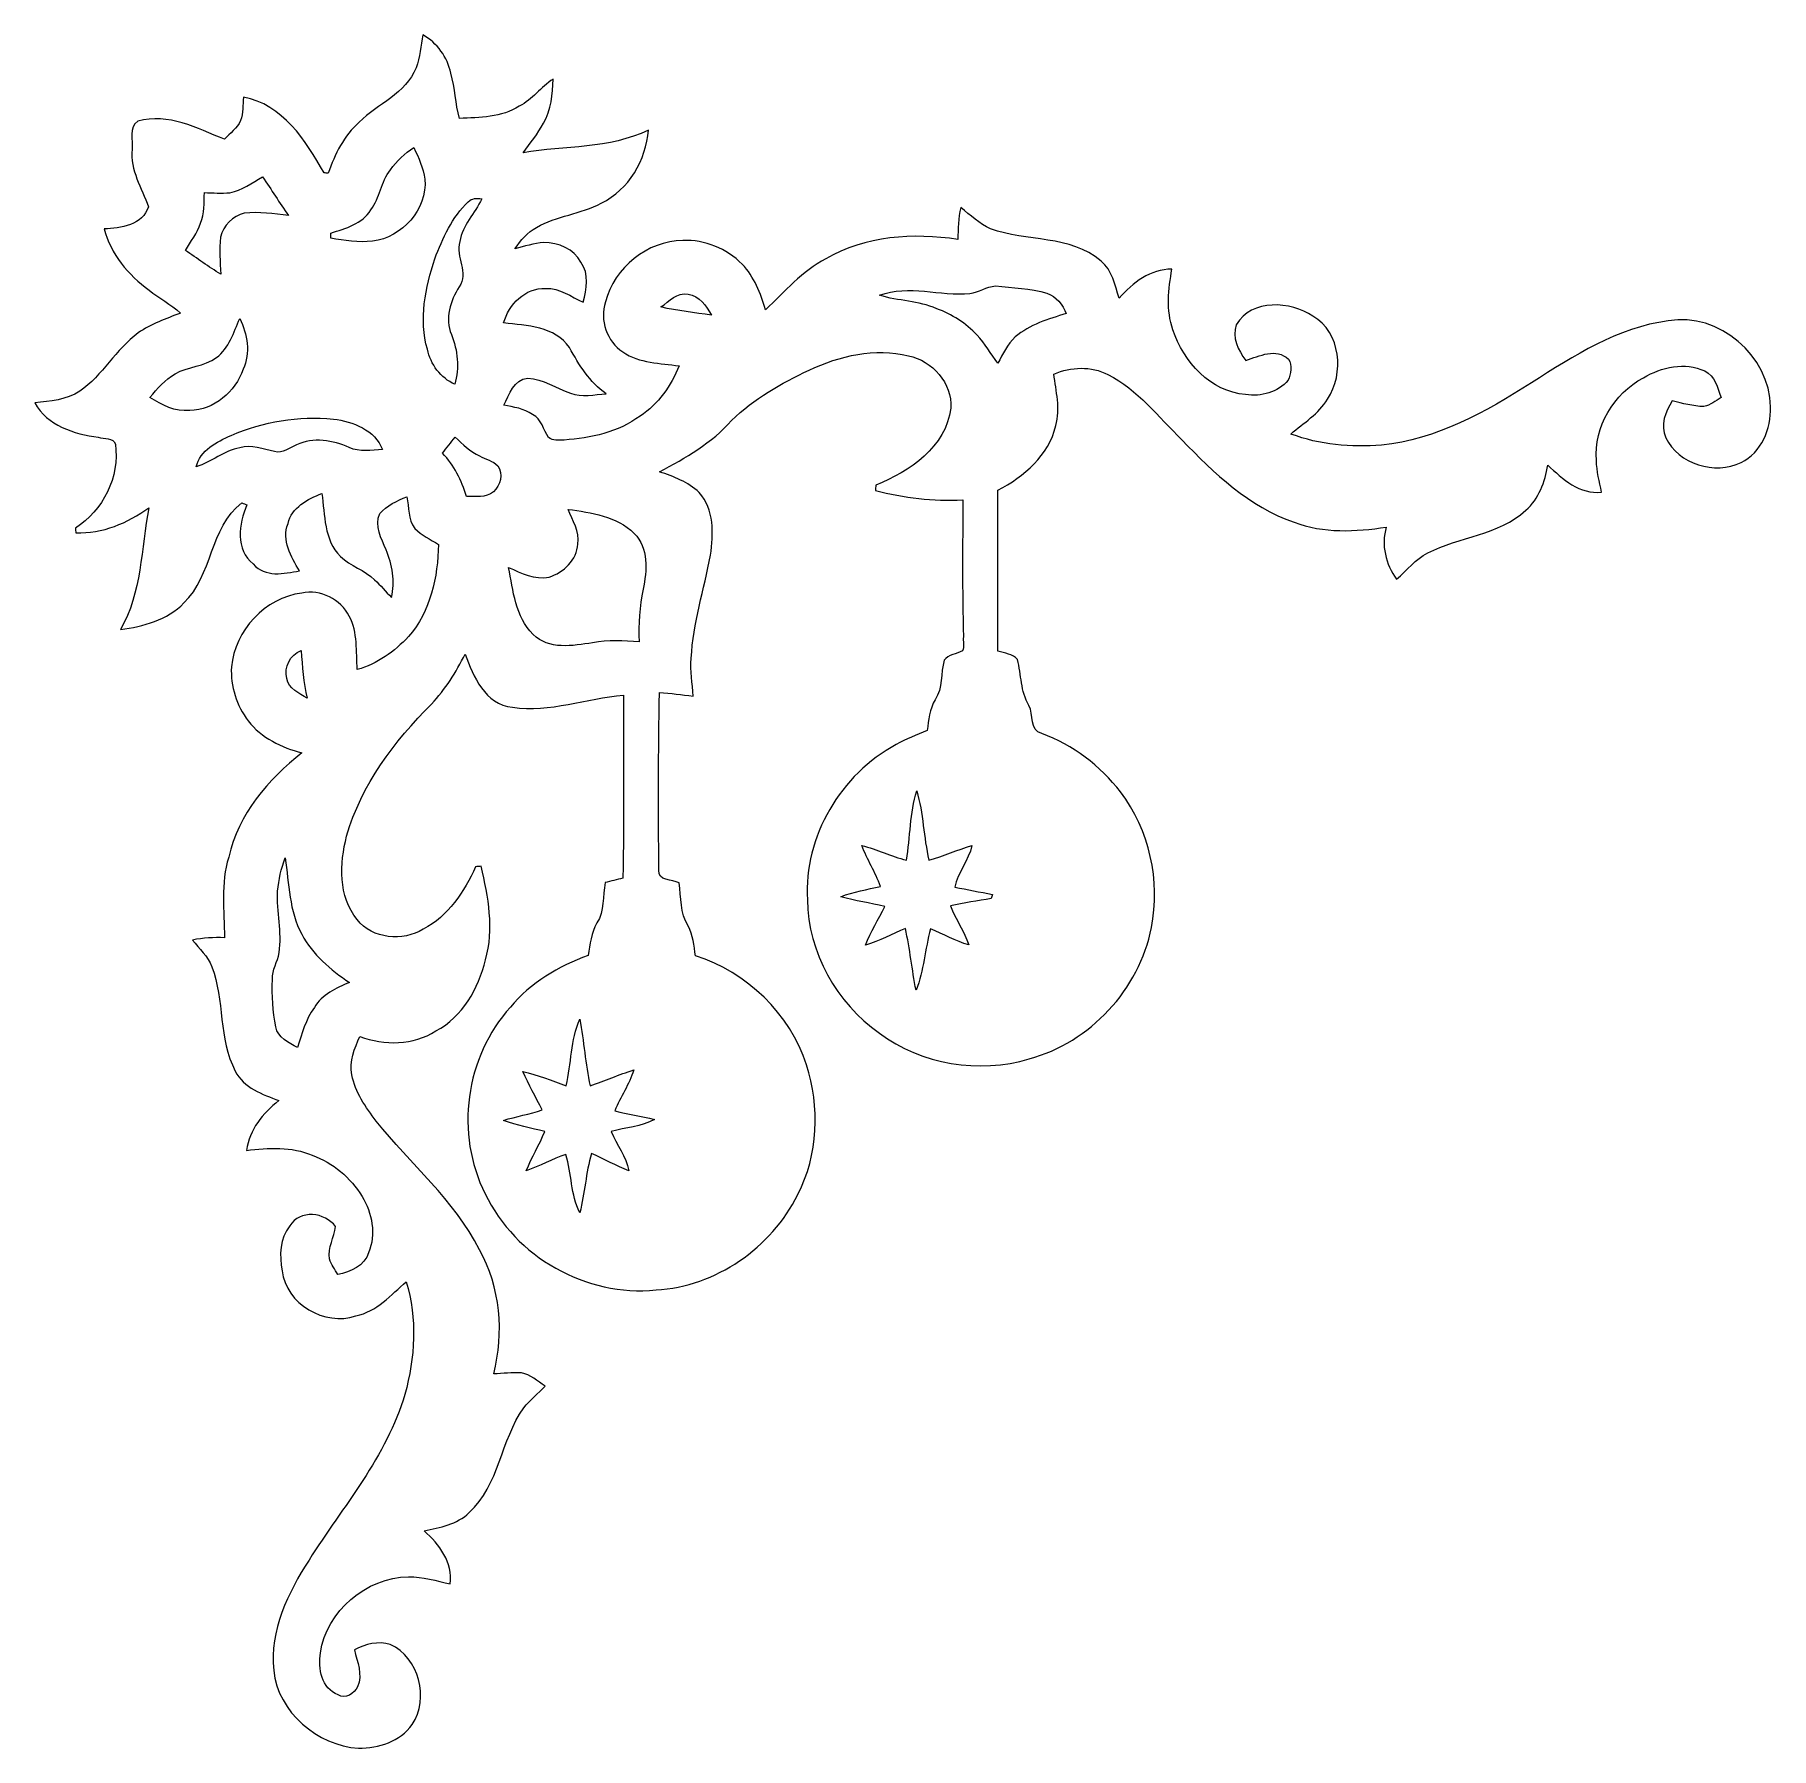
# Model space of a CAD drawing. Header units: centimetres. Extents: x -16.5 to 16.5, y -16.3 to 16.3.
import ezdxf

# ---------------------------------------------------------------- set-up
doc = ezdxf.new("R2010")
doc.units = ezdxf.units.CM
doc.header["$MEASUREMENT"] = 0
doc.layers.add('Layer 1', color=7, linetype='Continuous')

msp = doc.modelspace()

# ---------------------------------------------------------------- linework, layer by layer
at = {"layer": 'Layer 1', "color": 250, "lineweight": 9}
for points, knots in [([(-9.13176, 16.3098), (-8.86294, 16.15281), (-8.66044, 15.88153), (-8.59906, 15.57496), (-8.59906, 15.57496), (-8.51757, 15.2938), (-8.5144, 14.99676), (-8.43573, 14.71489), (-8.43573, 14.71489), (-8.05367, 14.73782), (-7.63069, 14.73112), (-7.29696, 14.95161), (-7.29696, 14.95161), (-7.04367, 15.07437), (-6.88351, 15.3125), (-6.65314, 15.46525), (-6.65314, 15.46525), (-6.6542, 15.17844), (-6.69406, 14.8807), (-6.83659, 14.62705), (-6.83659, 14.62705), (-6.94101, 14.42244), (-7.09165, 14.24746), (-7.22464, 14.0619), (-7.22464, 14.0619), (-6.42842, 14.2016), (-5.58176, 14.12963), (-4.83845, 14.49476), (-4.83845, 14.49476), (-4.88113, 13.92291), (-5.21028, 13.35881), (-5.73521, 13.10552), (-5.73521, 13.10552), (-6.12468, 12.89562), (-6.58365, 12.86316), (-6.96782, 12.64232), (-6.96782, 12.64232), (-7.14491, 12.55095), (-7.26874, 12.39256), (-7.38128, 12.23345), (-7.38128, 12.23345), (-7.19889, 12.27931), (-7.01791, 12.34176), (-6.82918, 12.35481), (-6.82918, 12.35481), (-6.55542, 12.34705), (-6.25203, 12.24016), (-6.12292, 11.97875), (-6.12292, 11.97875), (-5.95958, 11.75932), (-6.01744, 11.46369), (-6.07847, 11.21604), (-6.07847, 11.21604), (-6.3106, 11.32011), (-6.5265, 11.49509), (-6.79425, 11.47992), (-6.79425, 11.47992), (-7.1816, 11.49756), (-7.50122, 11.17935), (-7.594, 10.82234), (-7.594, 10.82234), (-7.15268, 10.77295), (-6.62175, 10.76343), (-6.33988, 10.35491), (-6.33988, 10.35491), (-6.15925, 10.02154), (-5.95888, 9.69628), (-5.64279, 9.47544), (-5.64279, 9.47544), (-5.86786, 9.45956), (-6.10563, 9.39959), (-6.32259, 9.48602), (-6.32259, 9.48602), (-6.59141, 9.58974), (-6.844, 9.74884), (-7.1361, 9.77495), (-7.1361, 9.77495), (-7.3968, 9.74743), (-7.48711, 9.45921), (-7.59294, 9.25671), (-7.59294, 9.25671), (-7.40526, 9.21967), (-7.20418, 9.19568), (-7.04437, 9.07927), (-7.04437, 9.07927), (-6.86587, 8.9946), (-6.84294, 8.78717), (-6.73957, 8.64218), (-6.73957, 8.64218), (-6.65914, 8.57338), (-6.54308, 8.59878), (-6.44359, 8.5942), (-6.44359, 8.5942), (-5.93736, 8.6323), (-5.41136, 8.74272), (-4.99579, 9.05034), (-4.99579, 9.05034), (-4.65113, 9.27682), (-4.40524, 9.62854), (-4.25284, 10.00743), (-4.25284, 10.00743), (-4.61515, 10.05505), (-5.01167, 10.05611), (-5.32529, 10.27025), (-5.32529, 10.27025), (-5.62762, 10.47027), (-5.77367, 10.87914), (-5.65443, 11.22345), (-5.65443, 11.22345), (-5.49215, 11.87926), (-4.85786, 12.38444), (-4.18192, 12.39397), (-4.18192, 12.39397), (-3.76389, 12.40914), (-3.34867, 12.23769), (-3.05446, 11.94206), (-3.05446, 11.94206), (-2.8248, 11.70182), (-2.70415, 11.38714), (-2.60749, 11.07493), (-2.60749, 11.07493), (-2.24483, 11.41748), (-1.91251, 11.8073), (-1.46413, 12.04331), (-1.46413, 12.04331), (-0.7106, 12.48534), (0.2024, 12.54072), (1.05048, 12.41302), (1.05048, 12.41302), (1.06035, 12.61516), (1.05753, 12.82012), (1.10657, 13.01768), (1.10657, 13.01768), (1.29178, 12.87904), (1.46146, 12.71041), (1.67525, 12.61516), (1.67525, 12.61516), (2.35893, 12.36116), (3.19395, 12.50368), (3.77745, 12.00062), (3.77745, 12.00062), (3.9937, 11.82776), (4.03568, 11.53919), (4.12282, 11.29401), (4.12282, 11.29401), (4.37681, 11.59281), (4.71795, 11.84646), (5.12682, 11.84893), (5.12682, 11.84893), (5.05767, 11.46757), (5.01288, 11.06611), (5.14623, 10.69323), (5.14623, 10.69323), (5.34237, 10.08327), (5.86342, 9.51601), (6.52947, 9.45956), (6.52947, 9.45956), (6.82157, 9.41688), (7.14471, 9.49837), (7.33909, 9.73226), (7.33909, 9.73226), (7.39307, 9.85573), (7.42023, 10.01554), (7.34333, 10.13407), (7.34333, 10.13407), (7.1112, 10.35385), (6.79158, 10.19369), (6.53123, 10.11114), (6.53123, 10.11114), (6.38836, 10.30411), (6.26065, 10.54365), (6.35167, 10.79024), (6.35167, 10.79024), (6.64518, 11.28272), (7.38601, 11.23968), (7.81005, 10.95428), (7.81005, 10.95428), (8.34345, 10.64207), (8.41154, 9.8582), (8.08733, 9.37137), (8.08733, 9.37137), (7.92081, 9.08915), (7.63013, 8.92158), (7.3913, 8.70885), (7.3913, 8.70885), (7.93775, 8.49965), (8.53501, 8.45767), (9.11462, 8.49366), (9.11462, 8.49366), (10.1592, 8.60866), (11.10253, 9.1276), (11.97248, 9.68534), (11.97248, 9.68534), (12.7754, 10.19369), (13.60831, 10.73944), (14.57245, 10.86221), (14.57245, 10.86221), (15.53553, 11.03683), (16.51131, 10.19158), (16.51872, 9.22426), (16.51872, 9.22426), (16.53424, 8.81221), (16.34939, 8.35431), (15.95886, 8.16769), (15.95886, 8.16769), (15.46745, 7.92568), (14.7633, 8.13135), (14.52623, 8.63865), (14.52623, 8.63865), (14.41335, 8.88065), (14.522, 9.13113), (14.64759, 9.34032), (14.64759, 9.34032), (14.84726, 9.29305), (15.04658, 9.2352), (15.25366, 9.23096), (15.25366, 9.23096), (15.37643, 9.25495), (15.47203, 9.34667), (15.5821, 9.401), (15.5821, 9.401), (15.50731, 9.57986), (15.46392, 9.81975), (15.26707, 9.90865), (15.26707, 9.90865), (14.8903, 10.08468), (14.44298, 9.98591), (14.09973, 9.77918), (14.09973, 9.77918), (13.53775, 9.47967), (13.15287, 8.84538), (13.20755, 8.20297), (13.20755, 8.20297), (13.20861, 7.99906), (13.26611, 7.80256), (13.30527, 7.6036), (13.30527, 7.6036), (12.88829, 7.55174), (12.55844, 7.8516), (12.28221, 8.1176), (12.28221, 8.1176), (12.22436, 7.79798), (12.11429, 7.47836), (11.8617, 7.25646), (11.8617, 7.25646), (11.34347, 6.78339), (10.60088, 6.75093), (9.9948, 6.44472), (9.9948, 6.44472), (9.76021, 6.32548), (9.59686, 6.11664), (9.4032, 5.9466), (9.4032, 5.9466), (9.19576, 6.22988), (9.10298, 6.59254), (9.20705, 6.93508), (9.20705, 6.93508), (8.62461, 6.84971), (8.01149, 6.81408), (7.45269, 7.02928), (7.45269, 7.02928), (6.59791, 7.31926), (5.92692, 7.96096), (5.3145, 8.59949), (5.3145, 8.59949), (4.86965, 9.03658), (4.47382, 9.5527), (3.90762, 9.84162), (3.90762, 9.84162), (3.58624, 10.00425), (3.20665, 9.99261), (2.88033, 9.84903), (2.88033, 9.84903), (2.91455, 9.52483), (3.01227, 9.19321), (2.91491, 8.86972), (2.91491, 8.86972), (2.78297, 8.30104), (2.3106, 7.89852), (1.81459, 7.63747), (1.81459, 7.63747), (1.81283, 6.61794), (1.81212, 5.59806), (1.81495, 4.57818), (1.81495, 4.57818), (1.93595, 4.52773), (2.09823, 4.52667), (2.18642, 4.4166), (2.18642, 4.4166), (2.26403, 4.12697), (2.24075, 3.80912), (2.40443, 3.54313), (2.40443, 3.54313), (2.49651, 3.36709), (2.4129, 3.06899), (2.64962, 3.00514), (2.64962, 3.00514), (3.24299, 2.79206), (3.76404, 2.39237), (4.14822, 1.89495), (4.14822, 1.89495), (4.69538, 1.16858), (4.91692, 0.20479), (4.73559, -0.68633), (4.73559, -0.68633), (4.50417, -1.8639), (3.57107, -2.8739), (2.41043, -3.1847), (2.41043, -3.1847), (1.45158, -3.47468), (0.36362, -3.29124), (-0.44284, -2.6961), (-0.44284, -2.6961), (-1.25845, -2.12178), (-1.7968, -1.16046), (-1.81268, -0.15681), (-1.81268, -0.15681), (-1.87971, 1.0444), (-1.17662, 2.23432), (-0.12216, 2.79806), (-0.12216, 2.79806), (0.06552, 2.90354), (0.26625, 2.98291), (0.46628, 3.06264), (0.46628, 3.06264), (0.49591, 3.26302), (0.51284, 3.47257), (0.61762, 3.65108), (0.61762, 3.65108), (0.77072, 3.87227), (0.72133, 4.1552), (0.79013, 4.40143), (0.79013, 4.40143), (0.87162, 4.51256), (1.03037, 4.51715), (1.14255, 4.58241), (1.14255, 4.58241), (1.18312, 4.66461), (1.13973, 4.76868), (1.15878, 4.85087), (1.15878, 4.85087), (1.13232, 5.72012), (1.14608, 6.58936), (1.14326, 7.45861), (1.14326, 7.45861), (0.58093, 7.41839), (0.02566, 7.49741), (-0.51834, 7.63182), (-0.51834, 7.63182), (-0.51551, 7.65757), (-0.51058, 7.70873), (-0.50775, 7.73413), (-0.50775, 7.73413), (0.1322, 7.99624), (0.82258, 8.46226), (0.92064, 9.20239), (0.92064, 9.20239), (0.94429, 9.67088), (0.564, 10.1062), (0.11173, 10.19934), (0.11173, 10.19934), (-0.53068, 10.35138), (-1.19391, 10.20181), (-1.77846, 9.92488), (-1.77846, 9.92488), (-2.3101, 9.67476), (-2.83009, 9.37807), (-3.25448, 8.96708), (-3.25448, 8.96708), (-3.63231, 8.53811), (-4.13008, 8.25483), (-4.62714, 7.98918), (-4.62714, 7.98918), (-4.35868, 7.89711), (-4.08316, 7.79586), (-3.87255, 7.5969), (-3.87255, 7.5969), (-3.5875, 7.27375), (-3.59491, 6.80667), (-3.657, 6.40486), (-3.657, 6.40486), (-3.77906, 5.74975), (-3.99179, 5.10946), (-4.02213, 4.43953), (-4.02213, 4.43953), (-4.05246, 4.19823), (-3.99708, 3.95976), (-3.98861, 3.71952), (-3.98861, 3.71952), (-4.20203, 3.74633), (-4.41547, 3.77384), (-4.62961, 3.78972), (-4.62961, 3.78972), (-4.65219, 2.66153), (-4.64337, 1.53229), (-4.64265, 0.40376), (-4.64265, 0.40376), (-4.65818, 0.1995), (-4.38725, 0.23513), (-4.25531, 0.16316), (-4.25531, 0.16316), (-4.2151, -0.112), (-4.23591, -0.40975), (-4.08457, -0.65528), (-4.08457, -0.65528), (-3.98579, -0.8292), (-3.97662, -1.03205), (-3.94063, -1.22467), (-3.94063, -1.22467), (-2.96415, -1.5404), (-2.14641, -2.32075), (-1.82644, -3.30006), (-1.82644, -3.30006), (-1.57526, -4.10157), (-1.60172, -5.01526), (-1.99542, -5.76809), (-1.99542, -5.76809), (-2.49776, -6.78727), (-3.55258, -7.51857), (-4.69346, -7.58384), (-4.69346, -7.58384), (-6.01744, -7.72248), (-7.37563, -6.95589), (-7.94466, -5.75398), (-7.94466, -5.75398), (-8.52639, -4.61698), (-8.32213, -3.1466), (-7.4663, -2.20221), (-7.4663, -2.20221), (-7.08318, -1.73478), (-6.54625, -1.42434), (-5.98604, -1.2162), (-5.98604, -1.2162), (-5.94653, -1.00665), (-5.93136, -0.78546), (-5.81882, -0.59919), (-5.81882, -0.59919), (-5.67489, -0.3713), (-5.70699, -0.08696), (-5.66431, 0.16916), (-5.66431, 0.16916), (-5.55177, 0.19879), (-5.43853, 0.22525), (-5.32493, 0.25206), (-5.32493, 0.25206), (-5.29989, 1.41411), (-5.31541, 2.57687), (-5.31506, 3.73892), (-5.31506, 3.73892), (-6.02096, 3.67789), (-6.71347, 3.40202), (-7.42784, 3.50714), (-7.42784, 3.50714), (-7.94995, 3.56253), (-8.16621, 4.09452), (-8.32778, 4.51679), (-8.32778, 4.51679), (-8.5017, 4.17636), (-8.70136, 3.8451), (-8.96806, 3.56817), (-8.96806, 3.56817), (-9.67327, 2.8598), (-10.30545, 2.02865), (-10.58238, 1.05393), (-10.58238, 1.05393), (-10.71714, 0.53217), (-10.74501, -0.09507), (-10.38024, -0.53428), (-10.38024, -0.53428), (-10.0899, -0.90787), (-9.51558, -0.95479), (-9.124, -0.71843), (-9.124, -0.71843), (-8.64986, -0.46866), (-8.34189, -0.00476), (-8.12846, 0.47255), (-8.12846, 0.47255), (-8.10165, 0.47431), (-8.04767, 0.47819), (-8.02051, 0.48031), (-8.02051, 0.48031), (-7.88751, -0.09966), (-7.77039, -0.71737), (-7.93972, -1.30263), (-7.93972, -1.30263), (-8.07307, -1.84626), (-8.37469, -2.38354), (-8.88304, -2.65553), (-8.88304, -2.65553), (-9.31097, -2.9307), (-9.86554, -2.93493), (-10.33191, -2.75784), (-10.33191, -2.75784), (-10.43069, -2.98714), (-10.53335, -3.2362), (-10.48184, -3.4895), (-10.48184, -3.4895), (-10.42574, -3.82499), (-10.21655, -4.10369), (-10.0197, -4.37003), (-10.0197, -4.37003), (-9.36671, -5.18777), (-8.5345, -5.8711), (-8.05579, -6.81902), (-8.05579, -6.81902), (-7.65186, -7.53092), (-7.58483, -8.39734), (-7.78274, -9.18369), (-7.78274, -9.18369), (-7.60776, -9.17204), (-7.43243, -9.15723), (-7.25675, -9.16463), (-7.25675, -9.16463), (-7.08212, -9.1918), (-6.95124, -9.3255), (-6.80448, -9.4137), (-6.80448, -9.4137), (-6.93925, -9.5534), (-7.08882, -9.67934), (-7.21194, -9.83033), (-7.21194, -9.83033), (-7.65291, -10.44698), (-7.67126, -11.29294), (-8.24981, -11.82458), (-8.24981, -11.82458), (-8.47946, -12.0493), (-8.80684, -12.10468), (-9.10742, -12.17242), (-9.10742, -12.17242), (-8.81707, -12.42571), (-8.55744, -12.77567), (-8.61106, -13.18207), (-8.61106, -13.18207), (-8.87317, -13.12104), (-9.13564, -13.04872), (-9.40657, -13.04343), (-9.40657, -13.04343), (-10.20703, -13.06212), (-10.96797, -13.6936), (-11.08156, -14.49511), (-11.08156, -14.49511), (-11.1313, -14.79109), (-11.06075, -15.17103), (-10.74678, -15.29485), (-10.74678, -15.29485), (-10.60708, -15.37917), (-10.43245, -15.27087), (-10.37354, -15.13716), (-10.37354, -15.13716), (-10.27263, -14.90962), (-10.38447, -14.66515), (-10.4328, -14.43796), (-10.4328, -14.43796), (-10.22855, -14.32613), (-9.98266, -14.26404), (-9.753, -14.33389), (-9.753, -14.33389), (-9.20584, -14.58612), (-9.00123, -15.35906), (-9.33602, -15.85577), (-9.33602, -15.85577), (-9.55791, -16.18597), (-9.97737, -16.30838), (-10.35625, -16.3098), (-10.35625, -16.3098), (-11.13836, -16.25229), (-11.8859, -15.62929), (-11.97162, -14.82883), (-11.97162, -14.82883), (-12.05135, -14.06613), (-11.6961, -13.35175), (-11.29887, -12.72628), (-11.29887, -12.72628), (-10.65541, -11.70217), (-9.81862, -10.75848), (-9.47536, -9.57456), (-9.47536, -9.57456), (-9.27605, -8.87747), (-9.24183, -8.12817), (-9.44643, -7.42791), (-9.44643, -7.42791), (-9.73889, -7.67803), (-10.01053, -7.99976), (-10.40705, -8.07843), (-10.40705, -8.07843), (-11.0036, -8.28198), (-11.7342, -7.84983), (-11.81252, -7.21942), (-11.81252, -7.21942), (-11.86367, -6.93296), (-11.85803, -6.6017), (-11.66294, -6.3664), (-11.66294, -6.3664), (-11.48126, -6.05137), (-10.98913, -6.10429), (-10.79475, -6.37698), (-10.79475, -6.37698), (-10.81698, -6.58583), (-10.94327, -6.77845), (-10.91117, -6.99505), (-10.91117, -6.99505), (-10.87448, -7.10265), (-10.80216, -7.19331), (-10.74889, -7.2935), (-10.74889, -7.2935), (-10.5143, -7.23917), (-10.23948, -7.12664), (-10.16363, -6.87546), (-10.16363, -6.87546), (-10.02111, -6.52409), (-10.09696, -6.12087), (-10.28957, -5.80478), (-10.28957, -5.80478), (-10.50759, -5.44918), (-10.84097, -5.16131), (-11.23678, -5.02232), (-11.23678, -5.02232), (-11.63013, -4.84734), (-12.0711, -4.88191), (-12.48844, -4.92954), (-12.48844, -4.92954), (-12.43482, -4.53654), (-12.17835, -4.21834), (-11.87249, -3.98162), (-11.87249, -3.98162), (-12.18258, -3.8578), (-12.54418, -3.7442), (-12.70187, -3.41789), (-12.70187, -3.41789), (-13.0289, -2.80335), (-12.90225, -2.07027), (-13.14919, -1.43139), (-13.14919, -1.43139), (-13.22786, -1.23419), (-13.38661, -1.08673), (-13.51679, -0.92375), (-13.51679, -0.92375), (-13.31676, -0.88177), (-13.11145, -0.87118), (-12.90754, -0.88035), (-12.90754, -0.88035), (-12.90895, -0.36777), (-12.98445, 0.1554), (-12.82816, 0.65423), (-12.82816, 0.65423), (-12.64931, 1.47444), (-12.07251, 2.13166), (-11.43258, 2.64143), (-11.43258, 2.64143), (-11.82416, 2.73491), (-12.20234, 2.92823), (-12.45775, 3.24644), (-12.45775, 3.24644), (-12.67541, 3.54101), (-12.79677, 3.90896), (-12.77631, 4.27585), (-12.77631, 4.27585), (-12.7114, 4.97117), (-12.1346, 5.59312), (-11.43646, 5.68202), (-11.43646, 5.68202), (-11.08156, 5.75363), (-10.6921, 5.56666), (-10.53192, 5.2414), (-10.53192, 5.2414), (-10.36331, 4.93166), (-10.40846, 4.56407), (-10.37918, 4.2254), (-10.37918, 4.2254), (-10.00206, 4.33053), (-9.67151, 4.57112), (-9.40551, 4.85228), (-9.40551, 4.85228), (-8.98852, 5.33312), (-8.8446, 5.98717), (-8.83471, 6.60876), (-8.83471, 6.60876), (-8.99206, 6.69766), (-9.15469, 6.78551), (-9.28591, 6.91074), (-9.28591, 6.91074), (-9.4161, 7.0829), (-9.3928, 7.31362), (-9.43797, 7.5154), (-9.43797, 7.5154), (-9.62177, 7.43497), (-9.81897, 7.34995), (-9.9502, 7.19438), (-9.9502, 7.19438), (-10.05921, 6.96578), (-9.91704, 6.7146), (-9.83343, 6.50364), (-9.83343, 6.50364), (-9.70572, 6.22071), (-9.66481, 5.90215), (-9.72831, 5.59665), (-9.72831, 5.59665), (-9.83696, 5.70812), (-9.93573, 5.82948), (-10.05144, 5.93355), (-10.05144, 5.93355), (-10.23842, 6.12405), (-10.51217, 6.18825), (-10.69986, 6.37911), (-10.69986, 6.37911), (-11.01947, 6.6899), (-10.99548, 7.17074), (-11.05299, 7.57714), (-11.05299, 7.57714), (-11.32498, 7.47201), (-11.63084, 7.31326), (-11.69857, 7.00423), (-11.69857, 7.00423), (-11.82204, 6.68285), (-11.64142, 6.37064), (-11.4802, 6.10218), (-11.4802, 6.10218), (-11.77936, 6.05067), (-12.13108, 5.9713), (-12.36109, 6.23482), (-12.36109, 6.23482), (-12.70222, 6.50681), (-12.63837, 7.00176), (-12.48068, 7.35771), (-12.48068, 7.35771), (-12.51243, 7.37112), (-12.54453, 7.38452), (-12.57628, 7.39758), (-12.57628, 7.39758), (-13.194, 6.91709), (-13.13014, 6.0221), (-13.67977, 5.49293), (-13.67977, 5.49293), (-13.99304, 5.16696), (-14.45376, 5.04808), (-14.88627, 4.98458), (-14.88627, 4.98458), (-14.47916, 5.69295), (-14.50033, 6.52692), (-14.34758, 7.30656), (-14.34758, 7.30656), (-14.75116, 7.01199), (-15.23093, 6.81055), (-15.73858, 6.82749), (-15.73858, 6.82749), (-15.74035, 6.85006), (-15.74458, 6.89557), (-15.7467, 6.91815), (-15.7467, 6.91815), (-15.21541, 7.25788), (-14.89932, 7.88653), (-14.98399, 8.51694), (-14.98399, 8.51694), (-15.02244, 8.64958), (-15.19989, 8.61254), (-15.31031, 8.64782), (-15.31031, 8.64782), (-15.76998, 8.70744), (-16.28433, 8.86901), (-16.51963, 9.30363), (-16.51963, 9.30363), (-16.22683, 9.3368), (-15.91638, 9.35514), (-15.66132, 9.52165), (-15.66132, 9.52165), (-15.22741, 9.8261), (-14.98011, 10.32281), (-14.55007, 10.63255), (-14.55007, 10.63255), (-14.30807, 10.80894), (-14.02055, 10.89819), (-13.74715, 11.01178), (-13.74715, 11.01178), (-13.92883, 11.18006), (-14.15214, 11.29295), (-14.3444, 11.44817), (-14.3444, 11.44817), (-14.7374, 11.73463), (-15.07677, 12.13362), (-15.1953, 12.6141), (-15.1953, 12.6141), (-14.88592, 12.62327), (-14.45906, 12.6896), (-14.35534, 13.03638), (-14.35534, 13.03638), (-14.48587, 13.39162), (-14.70283, 13.73205), (-14.66614, 14.12893), (-14.66614, 14.12893), (-14.64462, 14.29579), (-14.73211, 14.55015), (-14.55783, 14.66162), (-14.55783, 14.66162), (-13.97681, 14.82602), (-13.43106, 14.52792), (-12.90719, 14.31908), (-12.90719, 14.31908), (-12.80453, 14.43585), (-12.66589, 14.52933), (-12.59992, 14.67432), (-12.59992, 14.67432), (-12.54876, 14.81755), (-12.559, 14.97348), (-12.54876, 15.12341), (-12.54876, 15.12341), (-11.80229, 14.98653), (-11.35885, 14.29262), (-11.01242, 13.6802), (-11.01242, 13.6802), (-10.99231, 13.67843), (-10.95245, 13.67526), (-10.93234, 13.67349), (-10.93234, 13.67349), (-10.80816, 14.03438), (-10.63459, 14.38787), (-10.34426, 14.64469), (-10.34426, 14.64469), (-9.9883, 14.99606), (-9.45949, 15.18867), (-9.25982, 15.67868), (-9.25982, 15.67868), (-9.18573, 15.88082), (-9.17092, 16.09919), (-9.13176, 16.3098), (-9.13176, 16.3098), (-9.13176, 16.3098), (-9.13176, 16.3098), (-9.13176, 16.3098)], [0, 0, 0, 0, 0.00480769, 0.00480769, 0.00480769, 0.00480769, 0.00961538, 0.00961538, 0.00961538, 0.00961538, 0.01442308, 0.01442308, 0.01442308, 0.01442308, 0.01923077, 0.01923077, 0.01923077, 0.01923077, 0.02403846, 0.02403846, 0.02403846, 0.02403846, 0.02884615, 0.02884615, 0.02884615, 0.02884615, 0.03365385, 0.03365385, 0.03365385, 0.03365385, 0.03846154, 0.03846154, 0.03846154, 0.03846154, 0.04326923, 0.04326923, 0.04326923, 0.04326923, 0.04807692, 0.04807692, 0.04807692, 0.04807692, 0.05288462, 0.05288462, 0.05288462, 0.05288462, 0.05769231, 0.05769231, 0.05769231, 0.05769231, 0.0625, 0.0625, 0.0625, 0.0625, 0.06730769, 0.06730769, 0.06730769, 0.06730769, 0.07211538, 0.07211538, 0.07211538, 0.07211538, 0.07692308, 0.07692308, 0.07692308, 0.07692308, 0.08173077, 0.08173077, 0.08173077, 0.08173077, 0.08653846, 0.08653846, 0.08653846, 0.08653846, 0.09134615, 0.09134615, 0.09134615, 0.09134615, 0.09615385, 0.09615385, 0.09615385, 0.09615385, 0.10096154, 0.10096154, 0.10096154, 0.10096154, 0.10576923, 0.10576923, 0.10576923, 0.10576923, 0.11057692, 0.11057692, 0.11057692, 0.11057692, 0.11538462, 0.11538462, 0.11538462, 0.11538462, 0.12019231, 0.12019231, 0.12019231, 0.12019231, 0.125, 0.125, 0.125, 0.125, 0.12980769, 0.12980769, 0.12980769, 0.12980769, 0.13461538, 0.13461538, 0.13461538, 0.13461538, 0.13942308, 0.13942308, 0.13942308, 0.13942308, 0.14423077, 0.14423077, 0.14423077, 0.14423077, 0.14903846, 0.14903846, 0.14903846, 0.14903846, 0.15384615, 0.15384615, 0.15384615, 0.15384615, 0.15865385, 0.15865385, 0.15865385, 0.15865385, 0.16346154, 0.16346154, 0.16346154, 0.16346154, 0.16826923, 0.16826923, 0.16826923, 0.16826923, 0.17307692, 0.17307692, 0.17307692, 0.17307692, 0.17788462, 0.17788462, 0.17788462, 0.17788462, 0.18269231, 0.18269231, 0.18269231, 0.18269231, 0.1875, 0.1875, 0.1875, 0.1875, 0.19230769, 0.19230769, 0.19230769, 0.19230769, 0.19711538, 0.19711538, 0.19711538, 0.19711538, 0.20192308, 0.20192308, 0.20192308, 0.20192308, 0.20673077, 0.20673077, 0.20673077, 0.20673077, 0.21153846, 0.21153846, 0.21153846, 0.21153846, 0.21634615, 0.21634615, 0.21634615, 0.21634615, 0.22115385, 0.22115385, 0.22115385, 0.22115385, 0.22596154, 0.22596154, 0.22596154, 0.22596154, 0.23076923, 0.23076923, 0.23076923, 0.23076923, 0.23557692, 0.23557692, 0.23557692, 0.23557692, 0.24038462, 0.24038462, 0.24038462, 0.24038462, 0.24519231, 0.24519231, 0.24519231, 0.24519231, 0.25, 0.25, 0.25, 0.25, 0.25480769, 0.25480769, 0.25480769, 0.25480769, 0.25961538, 0.25961538, 0.25961538, 0.25961538, 0.26442308, 0.26442308, 0.26442308, 0.26442308, 0.26923077, 0.26923077, 0.26923077, 0.26923077, 0.27403846, 0.27403846, 0.27403846, 0.27403846, 0.27884615, 0.27884615, 0.27884615, 0.27884615, 0.28365385, 0.28365385, 0.28365385, 0.28365385, 0.28846154, 0.28846154, 0.28846154, 0.28846154, 0.29326923, 0.29326923, 0.29326923, 0.29326923, 0.29807692, 0.29807692, 0.29807692, 0.29807692, 0.30288462, 0.30288462, 0.30288462, 0.30288462, 0.30769231, 0.30769231, 0.30769231, 0.30769231, 0.3125, 0.3125, 0.3125, 0.3125, 0.31730769, 0.31730769, 0.31730769, 0.31730769, 0.32211538, 0.32211538, 0.32211538, 0.32211538, 0.32692308, 0.32692308, 0.32692308, 0.32692308, 0.33173077, 0.33173077, 0.33173077, 0.33173077, 0.33653846, 0.33653846, 0.33653846, 0.33653846, 0.34134615, 0.34134615, 0.34134615, 0.34134615, 0.34615385, 0.34615385, 0.34615385, 0.34615385, 0.35096154, 0.35096154, 0.35096154, 0.35096154, 0.35576923, 0.35576923, 0.35576923, 0.35576923, 0.36057692, 0.36057692, 0.36057692, 0.36057692, 0.36538462, 0.36538462, 0.36538462, 0.36538462, 0.37019231, 0.37019231, 0.37019231, 0.37019231, 0.375, 0.375, 0.375, 0.375, 0.37980769, 0.37980769, 0.37980769, 0.37980769, 0.38461538, 0.38461538, 0.38461538, 0.38461538, 0.38942308, 0.38942308, 0.38942308, 0.38942308, 0.39423077, 0.39423077, 0.39423077, 0.39423077, 0.39903846, 0.39903846, 0.39903846, 0.39903846, 0.40384615, 0.40384615, 0.40384615, 0.40384615, 0.40865385, 0.40865385, 0.40865385, 0.40865385, 0.41346154, 0.41346154, 0.41346154, 0.41346154, 0.41826923, 0.41826923, 0.41826923, 0.41826923, 0.42307692, 0.42307692, 0.42307692, 0.42307692, 0.42788462, 0.42788462, 0.42788462, 0.42788462, 0.43269231, 0.43269231, 0.43269231, 0.43269231, 0.4375, 0.4375, 0.4375, 0.4375, 0.44230769, 0.44230769, 0.44230769, 0.44230769, 0.44711538, 0.44711538, 0.44711538, 0.44711538, 0.45192308, 0.45192308, 0.45192308, 0.45192308, 0.45673077, 0.45673077, 0.45673077, 0.45673077, 0.46153846, 0.46153846, 0.46153846, 0.46153846, 0.46634615, 0.46634615, 0.46634615, 0.46634615, 0.47115385, 0.47115385, 0.47115385, 0.47115385, 0.47596154, 0.47596154, 0.47596154, 0.47596154, 0.48076923, 0.48076923, 0.48076923, 0.48076923, 0.48557692, 0.48557692, 0.48557692, 0.48557692, 0.49038462, 0.49038462, 0.49038462, 0.49038462, 0.49519231, 0.49519231, 0.49519231, 0.49519231, 0.5, 0.5, 0.5, 0.5, 0.50480769, 0.50480769, 0.50480769, 0.50480769, 0.50961538, 0.50961538, 0.50961538, 0.50961538, 0.51442308, 0.51442308, 0.51442308, 0.51442308, 0.51923077, 0.51923077, 0.51923077, 0.51923077, 0.52403846, 0.52403846, 0.52403846, 0.52403846, 0.52884615, 0.52884615, 0.52884615, 0.52884615, 0.53365385, 0.53365385, 0.53365385, 0.53365385, 0.53846154, 0.53846154, 0.53846154, 0.53846154, 0.54326923, 0.54326923, 0.54326923, 0.54326923, 0.54807692, 0.54807692, 0.54807692, 0.54807692, 0.55288462, 0.55288462, 0.55288462, 0.55288462, 0.55769231, 0.55769231, 0.55769231, 0.55769231, 0.5625, 0.5625, 0.5625, 0.5625, 0.56730769, 0.56730769, 0.56730769, 0.56730769, 0.57211538, 0.57211538, 0.57211538, 0.57211538, 0.57692308, 0.57692308, 0.57692308, 0.57692308, 0.58173077, 0.58173077, 0.58173077, 0.58173077, 0.58653846, 0.58653846, 0.58653846, 0.58653846, 0.59134615, 0.59134615, 0.59134615, 0.59134615, 0.59615385, 0.59615385, 0.59615385, 0.59615385, 0.60096154, 0.60096154, 0.60096154, 0.60096154, 0.60576923, 0.60576923, 0.60576923, 0.60576923, 0.61057692, 0.61057692, 0.61057692, 0.61057692, 0.61538462, 0.61538462, 0.61538462, 0.61538462, 0.62019231, 0.62019231, 0.62019231, 0.62019231, 0.625, 0.625, 0.625, 0.625, 0.62980769, 0.62980769, 0.62980769, 0.62980769, 0.63461538, 0.63461538, 0.63461538, 0.63461538, 0.63942308, 0.63942308, 0.63942308, 0.63942308, 0.64423077, 0.64423077, 0.64423077, 0.64423077, 0.64903846, 0.64903846, 0.64903846, 0.64903846, 0.65384615, 0.65384615, 0.65384615, 0.65384615, 0.65865385, 0.65865385, 0.65865385, 0.65865385, 0.66346154, 0.66346154, 0.66346154, 0.66346154, 0.66826923, 0.66826923, 0.66826923, 0.66826923, 0.67307692, 0.67307692, 0.67307692, 0.67307692, 0.67788462, 0.67788462, 0.67788462, 0.67788462, 0.68269231, 0.68269231, 0.68269231, 0.68269231, 0.6875, 0.6875, 0.6875, 0.6875, 0.69230769, 0.69230769, 0.69230769, 0.69230769, 0.69711538, 0.69711538, 0.69711538, 0.69711538, 0.70192308, 0.70192308, 0.70192308, 0.70192308, 0.70673077, 0.70673077, 0.70673077, 0.70673077, 0.71153846, 0.71153846, 0.71153846, 0.71153846, 0.71634615, 0.71634615, 0.71634615, 0.71634615, 0.72115385, 0.72115385, 0.72115385, 0.72115385, 0.72596154, 0.72596154, 0.72596154, 0.72596154, 0.73076923, 0.73076923, 0.73076923, 0.73076923, 0.73557692, 0.73557692, 0.73557692, 0.73557692, 0.74038462, 0.74038462, 0.74038462, 0.74038462, 0.74519231, 0.74519231, 0.74519231, 0.74519231, 0.75, 0.75, 0.75, 0.75, 0.75480769, 0.75480769, 0.75480769, 0.75480769, 0.75961538, 0.75961538, 0.75961538, 0.75961538, 0.76442308, 0.76442308, 0.76442308, 0.76442308, 0.76923077, 0.76923077, 0.76923077, 0.76923077, 0.77403846, 0.77403846, 0.77403846, 0.77403846, 0.77884615, 0.77884615, 0.77884615, 0.77884615, 0.78365385, 0.78365385, 0.78365385, 0.78365385, 0.78846154, 0.78846154, 0.78846154, 0.78846154, 0.79326923, 0.79326923, 0.79326923, 0.79326923, 0.79807692, 0.79807692, 0.79807692, 0.79807692, 0.80288462, 0.80288462, 0.80288462, 0.80288462, 0.80769231, 0.80769231, 0.80769231, 0.80769231, 0.8125, 0.8125, 0.8125, 0.8125, 0.81730769, 0.81730769, 0.81730769, 0.81730769, 0.82211538, 0.82211538, 0.82211538, 0.82211538, 0.82692308, 0.82692308, 0.82692308, 0.82692308, 0.83173077, 0.83173077, 0.83173077, 0.83173077, 0.83653846, 0.83653846, 0.83653846, 0.83653846, 0.84134615, 0.84134615, 0.84134615, 0.84134615, 0.84615385, 0.84615385, 0.84615385, 0.84615385, 0.85096154, 0.85096154, 0.85096154, 0.85096154, 0.85576923, 0.85576923, 0.85576923, 0.85576923, 0.86057692, 0.86057692, 0.86057692, 0.86057692, 0.86538462, 0.86538462, 0.86538462, 0.86538462, 0.87019231, 0.87019231, 0.87019231, 0.87019231, 0.875, 0.875, 0.875, 0.875, 0.87980769, 0.87980769, 0.87980769, 0.87980769, 0.88461538, 0.88461538, 0.88461538, 0.88461538, 0.88942308, 0.88942308, 0.88942308, 0.88942308, 0.89423077, 0.89423077, 0.89423077, 0.89423077, 0.89903846, 0.89903846, 0.89903846, 0.89903846, 0.90384615, 0.90384615, 0.90384615, 0.90384615, 0.90865385, 0.90865385, 0.90865385, 0.90865385, 0.91346154, 0.91346154, 0.91346154, 0.91346154, 0.91826923, 0.91826923, 0.91826923, 0.91826923, 0.92307692, 0.92307692, 0.92307692, 0.92307692, 0.92788462, 0.92788462, 0.92788462, 0.92788462, 0.93269231, 0.93269231, 0.93269231, 0.93269231, 0.9375, 0.9375, 0.9375, 0.9375, 0.94230769, 0.94230769, 0.94230769, 0.94230769, 0.94711538, 0.94711538, 0.94711538, 0.94711538, 0.95192308, 0.95192308, 0.95192308, 0.95192308, 0.95673077, 0.95673077, 0.95673077, 0.95673077, 0.96153846, 0.96153846, 0.96153846, 0.96153846, 0.96634615, 0.96634615, 0.96634615, 0.96634615, 0.97115385, 0.97115385, 0.97115385, 0.97115385, 0.97596154, 0.97596154, 0.97596154, 0.97596154, 0.98076923, 0.98076923, 0.98076923, 0.98076923, 0.98557692, 0.98557692, 0.98557692, 0.98557692, 0.99038462, 0.99038462, 0.99038462, 0.99038462, 1, 1, 1, 1]), ([(-9.74841, 13.73558), (-9.92868, 13.51016), (-9.95197, 13.20712), (-10.12023, 12.97429), (-10.12023, 12.97429), (-10.2857, 12.71217), (-10.60425, 12.61939), (-10.88401, 12.53508), (-10.88401, 12.53508), (-10.88471, 12.51003), (-10.88542, 12.45923), (-10.88612, 12.43418), (-10.88612, 12.43418), (-10.62295, 12.39079), (-10.35625, 12.34987), (-10.0892, 12.38127), (-10.0892, 12.38127), (-9.52615, 12.44512), (-9.04497, 12.98769), (-9.09259, 13.56025), (-9.09259, 13.56025), (-9.12611, 13.77192), (-9.21043, 13.96877), (-9.30321, 14.15997), (-9.30321, 14.15997), (-9.47889, 14.05061), (-9.63165, 13.90668), (-9.74841, 13.73558), (-9.74841, 13.73558), (-9.74841, 13.73558), (-9.74841, 13.73558), (-9.74841, 13.73558)], [0, 0, 0, 0, 0.11111111, 0.11111111, 0.11111111, 0.11111111, 0.22222222, 0.22222222, 0.22222222, 0.22222222, 0.33333333, 0.33333333, 0.33333333, 0.33333333, 0.44444444, 0.44444444, 0.44444444, 0.44444444, 0.55555556, 0.55555556, 0.55555556, 0.55555556, 0.66666667, 0.66666667, 0.66666667, 0.66666667, 0.77777778, 0.77777778, 0.77777778, 0.77777778, 1, 1, 1, 1]), ([(-12.80382, 13.30237), (-12.96504, 13.28508), (-13.12732, 13.30025), (-13.28889, 13.30343), (-13.28889, 13.30343), (-13.29912, 13.10834), (-13.28783, 12.90655), (-13.36227, 12.72135), (-13.36227, 12.72135), (-13.42612, 12.5319), (-13.55348, 12.37527), (-13.65225, 12.20382), (-13.65225, 12.20382), (-13.42789, 12.05213), (-13.20846, 11.89267), (-12.97774, 11.75015), (-12.97774, 11.75015), (-12.9908, 11.98545), (-13.00596, 12.22181), (-12.9848, 12.45676), (-12.9848, 12.45676), (-12.92765, 12.67337), (-12.75091, 12.85893), (-12.53254, 12.91431), (-12.53254, 12.91431), (-12.25067, 12.94218), (-11.96739, 12.90373), (-11.68763, 12.87057), (-11.68763, 12.87057), (-11.86332, 13.10764), (-12.01325, 13.36234), (-12.18435, 13.60294), (-12.18435, 13.60294), (-12.38366, 13.49075), (-12.57558, 13.34894), (-12.80382, 13.30237), (-12.80382, 13.30237), (-12.80382, 13.30237), (-12.80382, 13.30237), (-12.80382, 13.30237)], [0, 0, 0, 0, 0.09090909, 0.09090909, 0.09090909, 0.09090909, 0.18181818, 0.18181818, 0.18181818, 0.18181818, 0.27272727, 0.27272727, 0.27272727, 0.27272727, 0.36363636, 0.36363636, 0.36363636, 0.36363636, 0.45454545, 0.45454545, 0.45454545, 0.45454545, 0.54545455, 0.54545455, 0.54545455, 0.54545455, 0.63636364, 0.63636364, 0.63636364, 0.63636364, 0.72727273, 0.72727273, 0.72727273, 0.72727273, 0.81818182, 0.81818182, 0.81818182, 0.81818182, 1, 1, 1, 1]), ([(-8.26639, 13.13163), (-8.57578, 12.83635), (-8.75535, 12.43771), (-8.90492, 12.04401), (-8.90492, 12.04401), (-9.08518, 11.49544), (-9.20866, 10.88972), (-9.04533, 10.3214), (-9.04533, 10.3214), (-8.985, 10.03635), (-8.79239, 9.77459), (-8.52427, 9.65465), (-8.52427, 9.65465), (-8.43432, 9.96933), (-8.46536, 10.30094), (-8.58883, 10.60115), (-8.58883, 10.60115), (-8.71866, 10.90807), (-8.60718, 11.24321), (-8.43961, 11.50955), (-8.43961, 11.50955), (-8.24981, 11.77202), (-8.5211, 12.08317), (-8.4255, 12.37068), (-8.4255, 12.37068), (-8.38421, 12.68995), (-8.1341, 12.9055), (-8.0124, 13.18666), (-8.0124, 13.18666), (-8.09988, 13.20359), (-8.19796, 13.19724), (-8.26639, 13.13163), (-8.26639, 13.13163), (-8.26639, 13.13163), (-8.26639, 13.13163), (-8.26639, 13.13163)], [0, 0, 0, 0, 0.1, 0.1, 0.1, 0.1, 0.2, 0.2, 0.2, 0.2, 0.3, 0.3, 0.3, 0.3, 0.4, 0.4, 0.4, 0.4, 0.5, 0.5, 0.5, 0.5, 0.6, 0.6, 0.6, 0.6, 0.7, 0.7, 0.7, 0.7, 0.8, 0.8, 0.8, 0.8, 1, 1, 1, 1]), ([(-4.59962, 11.12679), (-4.28389, 11.05271), (-3.95933, 11.01955), (-3.63866, 10.97122), (-3.63866, 10.97122), (-3.74096, 11.14161), (-3.86549, 11.3441), (-4.0828, 11.3695), (-4.0828, 11.3695), (-4.29623, 11.4136), (-4.44264, 11.23474), (-4.59962, 11.12679), (-4.59962, 11.12679), (-4.59962, 11.12679), (-4.59962, 11.12679), (-4.59962, 11.12679)], [0, 0, 0, 0, 0.2, 0.2, 0.2, 0.2, 0.4, 0.4, 0.4, 0.4, 0.6, 0.6, 0.6, 0.6, 1, 1, 1, 1]), ([(1.2826, 11.38573), (0.71075, 11.33175), (0.11808, 11.5593), (-0.43861, 11.34904), (-0.43861, 11.34904), (-0.08194, 11.23968), (0.3047, 11.24673), (0.64902, 11.09398), (0.64902, 11.09398), (0.93688, 10.98638), (1.20711, 10.82023), (1.41631, 10.59268), (1.41631, 10.59268), (1.56977, 10.43146), (1.67701, 10.23426), (1.81212, 10.05787), (1.81212, 10.05787), (1.91161, 10.23003), (1.99451, 10.41735), (2.14091, 10.556), (2.14091, 10.556), (2.4189, 10.79165), (2.77168, 10.8996), (3.11423, 11.0005), (3.11423, 11.0005), (3.04473, 11.16771), (2.9269, 11.32999), (2.74804, 11.38785), (2.74804, 11.38785), (2.43018, 11.48415), (2.09399, 11.49191), (1.76661, 11.52896), (1.76661, 11.52896), (1.59658, 11.51661), (1.45158, 11.40619), (1.2826, 11.38573), (1.2826, 11.38573), (1.2826, 11.38573), (1.2826, 11.38573), (1.2826, 11.38573)], [0, 0, 0, 0, 0.09090909, 0.09090909, 0.09090909, 0.09090909, 0.18181818, 0.18181818, 0.18181818, 0.18181818, 0.27272727, 0.27272727, 0.27272727, 0.27272727, 0.36363636, 0.36363636, 0.36363636, 0.36363636, 0.45454545, 0.45454545, 0.45454545, 0.45454545, 0.54545455, 0.54545455, 0.54545455, 0.54545455, 0.63636364, 0.63636364, 0.63636364, 0.63636364, 0.72727273, 0.72727273, 0.72727273, 0.72727273, 0.81818182, 0.81818182, 0.81818182, 0.81818182, 1, 1, 1, 1]), ([(-13.0617, 10.16547), (-13.29207, 9.99049), (-13.6011, 9.9979), (-13.84805, 9.85644), (-13.84805, 9.85644), (-14.03749, 9.74143), (-14.18742, 9.57633), (-14.32606, 9.40629), (-14.32606, 9.40629), (-14.10134, 9.26201), (-13.84699, 9.12654), (-13.56935, 9.15864), (-13.56935, 9.15864), (-13.10686, 9.16041), (-12.6994, 9.51283), (-12.55476, 9.9404), (-12.55476, 9.9404), (-12.40624, 10.25296), (-12.47574, 10.60891), (-12.61685, 10.90948), (-12.61685, 10.90948), (-12.73397, 10.64736), (-12.81758, 10.3401), (-13.0617, 10.16547), (-13.0617, 10.16547), (-13.0617, 10.16547), (-13.0617, 10.16547), (-13.0617, 10.16547)], [0, 0, 0, 0, 0.125, 0.125, 0.125, 0.125, 0.25, 0.25, 0.25, 0.25, 0.375, 0.375, 0.375, 0.375, 0.5, 0.5, 0.5, 0.5, 0.625, 0.625, 0.625, 0.625, 0.75, 0.75, 0.75, 0.75, 1, 1, 1, 1]), ([(-12.77842, 8.68275), (-13.05465, 8.55716), (-13.37215, 8.4037), (-13.44764, 8.08126), (-13.44764, 8.08126), (-13.15766, 8.1758), (-12.91989, 8.39311), (-12.61509, 8.44815), (-12.61509, 8.44815), (-12.39248, 8.51976), (-12.17129, 8.41781), (-11.95398, 8.37336), (-11.95398, 8.37336), (-11.80123, 8.32961), (-11.67105, 8.4545), (-11.53453, 8.50071), (-11.53453, 8.50071), (-11.21773, 8.66017), (-10.84591, 8.58644), (-10.53299, 8.45273), (-10.53299, 8.45273), (-10.33367, 8.35748), (-10.11, 8.40158), (-9.89799, 8.41146), (-9.89799, 8.41146), (-10.04616, 8.78858), (-10.46314, 8.94592), (-10.83568, 8.99425), (-10.83568, 8.99425), (-11.49572, 9.06163), (-12.16988, 8.94204), (-12.77842, 8.68275), (-12.77842, 8.68275), (-12.77842, 8.68275), (-12.77842, 8.68275), (-12.77842, 8.68275)], [0, 0, 0, 0, 0.1, 0.1, 0.1, 0.1, 0.2, 0.2, 0.2, 0.2, 0.3, 0.3, 0.3, 0.3, 0.4, 0.4, 0.4, 0.4, 0.5, 0.5, 0.5, 0.5, 0.6, 0.6, 0.6, 0.6, 0.7, 0.7, 0.7, 0.7, 0.8, 0.8, 0.8, 0.8, 1, 1, 1, 1]), ([(-8.75746, 8.34584), (-8.53768, 8.11301), (-8.39444, 7.82761), (-8.30344, 7.52034), (-8.30344, 7.52034), (-8.13022, 7.52211), (-7.9302, 7.48612), (-7.78944, 7.6103), (-7.78944, 7.6103), (-7.66068, 7.7306), (-7.58941, 7.95179), (-7.70583, 8.10348), (-7.70583, 8.10348), (-7.79967, 8.19944), (-7.93902, 8.22484), (-8.05155, 8.29257), (-8.05155, 8.29257), (-8.23322, 8.37371), (-8.37469, 8.5113), (-8.51581, 8.64676), (-8.51581, 8.64676), (-8.59765, 8.54763), (-8.68303, 8.45097), (-8.75746, 8.34584), (-8.75746, 8.34584), (-8.75746, 8.34584), (-8.75746, 8.34584), (-8.75746, 8.34584)], [0, 0, 0, 0, 0.125, 0.125, 0.125, 0.125, 0.25, 0.25, 0.25, 0.25, 0.375, 0.375, 0.375, 0.375, 0.5, 0.5, 0.5, 0.5, 0.625, 0.625, 0.625, 0.625, 0.75, 0.75, 0.75, 0.75, 1, 1, 1, 1]), ([(-6.36775, 7.27481), (-6.28696, 7.0635), (-6.13985, 6.84971), (-6.1836, 6.61511), (-6.1836, 6.61511), (-6.19594, 6.30961), (-6.45382, 6.0736), (-6.72864, 5.98505), (-6.72864, 5.98505), (-7.00874, 5.92932), (-7.2571, 6.06266), (-7.50122, 6.17061), (-7.50122, 6.17061), (-7.41126, 5.72717), (-7.37387, 5.23117), (-7.0345, 4.89426), (-7.0345, 4.89426), (-6.73216, 4.59123), (-6.28026, 4.67942), (-5.90102, 4.73375), (-5.90102, 4.73375), (-5.60857, 4.79196), (-5.30941, 4.76903), (-5.01343, 4.75562), (-5.01343, 4.75562), (-5.03318, 5.09006), (-5.00779, 5.4259), (-4.93863, 5.75328), (-4.93863, 5.75328), (-4.86773, 6.10994), (-4.82858, 6.53786), (-5.11009, 6.81796), (-5.11009, 6.81796), (-5.441, 7.14781), (-5.92783, 7.21131), (-6.36775, 7.27481), (-6.36775, 7.27481), (-6.36775, 7.27481), (-6.36775, 7.27481), (-6.36775, 7.27481)], [0, 0, 0, 0, 0.09090909, 0.09090909, 0.09090909, 0.09090909, 0.18181818, 0.18181818, 0.18181818, 0.18181818, 0.27272727, 0.27272727, 0.27272727, 0.27272727, 0.36363636, 0.36363636, 0.36363636, 0.36363636, 0.45454545, 0.45454545, 0.45454545, 0.45454545, 0.54545455, 0.54545455, 0.54545455, 0.54545455, 0.63636364, 0.63636364, 0.63636364, 0.63636364, 0.72727273, 0.72727273, 0.72727273, 0.72727273, 0.81818182, 0.81818182, 0.81818182, 0.81818182, 1, 1, 1, 1]), ([(-11.71797, 4.05501), (-11.69222, 3.8571), (-11.48232, 3.77314), (-11.33168, 3.67965), (-11.33168, 3.67965), (-11.41176, 3.97563), (-11.4227, 4.28325), (-11.44951, 4.58664), (-11.44951, 4.58664), (-11.65341, 4.50162), (-11.78676, 4.27726), (-11.71797, 4.05501), (-11.71797, 4.05501), (-11.71797, 4.05501), (-11.71797, 4.05501), (-11.71797, 4.05501)], [0, 0, 0, 0, 0.2, 0.2, 0.2, 0.2, 0.4, 0.4, 0.4, 0.4, 0.6, 0.6, 0.6, 0.6, 1, 1, 1, 1]), ([(0.07258, 0.59814), (-0.21988, 0.66375), (-0.48623, 0.80875), (-0.77833, 0.87542), (-0.77833, 0.87542), (-0.67709, 0.60837), (-0.51587, 0.36813), (-0.42344, 0.09755), (-0.42344, 0.09755), (-0.67532, 0.03651), (-0.93497, -0.00264), (-1.17662, -0.0993), (-1.17662, -0.0993), (-0.90216, -0.17868), (-0.61817, -0.2196), (-0.34018, -0.28557), (-0.34018, -0.28557), (-0.45978, -0.53146), (-0.60265, -0.7657), (-0.70778, -1.01864), (-0.70778, -1.01864), (-0.44037, -0.9495), (-0.20189, -0.80627), (0.05282, -0.70361), (0.05282, -0.70361), (0.13996, -1.09202), (0.177, -1.48925), (0.25602, -1.87907), (0.25602, -1.87907), (0.40242, -1.50301), (0.42853, -1.0959), (0.53048, -0.70855), (0.53048, -0.70855), (0.7739, -0.81368), (1.00707, -0.94527), (1.26355, -1.01759), (1.26355, -1.01759), (1.1683, -0.759), (1.01238, -0.52899), (0.91078, -0.27358), (0.91078, -0.27358), (1.1683, -0.21854), (1.4276, -0.17409), (1.6883, -0.13388), (1.6883, -0.13388), (1.69394, -0.11518), (1.70488, -0.07779), (1.71052, -0.05874), (1.71052, -0.05874), (1.47099, -0.00935), (1.23145, 0.0411), (0.99086, 0.08238), (0.99086, 0.08238), (1.05224, 0.3653), (1.25826, 0.59002), (1.31894, 0.87295), (1.31894, 0.87295), (1.04095, 0.79746), (0.78131, 0.66763), (0.50155, 0.59814), (0.50155, 0.59814), (0.39643, 1.03241), (0.39466, 1.48573), (0.26943, 1.91647), (0.26943, 1.91647), (0.1322, 1.49243), (0.15125, 1.03452), (0.07258, 0.59814), (0.07258, 0.59814), (0.07258, 0.59814), (0.07258, 0.59814), (0.07258, 0.59814)], [0, 0, 0, 0, 0.05263158, 0.05263158, 0.05263158, 0.05263158, 0.10526316, 0.10526316, 0.10526316, 0.10526316, 0.15789474, 0.15789474, 0.15789474, 0.15789474, 0.21052632, 0.21052632, 0.21052632, 0.21052632, 0.26315789, 0.26315789, 0.26315789, 0.26315789, 0.31578947, 0.31578947, 0.31578947, 0.31578947, 0.36842105, 0.36842105, 0.36842105, 0.36842105, 0.42105263, 0.42105263, 0.42105263, 0.42105263, 0.47368421, 0.47368421, 0.47368421, 0.47368421, 0.52631579, 0.52631579, 0.52631579, 0.52631579, 0.57894737, 0.57894737, 0.57894737, 0.57894737, 0.63157895, 0.63157895, 0.63157895, 0.63157895, 0.68421053, 0.68421053, 0.68421053, 0.68421053, 0.73684211, 0.73684211, 0.73684211, 0.73684211, 0.78947368, 0.78947368, 0.78947368, 0.78947368, 0.84210526, 0.84210526, 0.84210526, 0.84210526, 0.89473684, 0.89473684, 0.89473684, 0.89473684, 1, 1, 1, 1]), ([(-11.89683, 0.00759), (-11.91553, -0.38329), (-11.81005, -0.77311), (-11.86649, -1.16364), (-11.86649, -1.16364), (-11.89613, -1.33791), (-12.00408, -1.49207), (-11.99526, -1.67516), (-11.99526, -1.67516), (-12.00584, -1.97714), (-11.99032, -2.28229), (-11.9314, -2.57933), (-11.9314, -2.57933), (-11.89119, -2.78006), (-11.68234, -2.88202), (-11.51583, -2.9688), (-11.51583, -2.9688), (-11.43363, -2.70669), (-11.36449, -2.43187), (-11.19657, -2.20856), (-11.19657, -2.20856), (-11.05193, -1.96127), (-10.78382, -1.83709), (-10.53052, -1.73196), (-10.53052, -1.73196), (-10.88718, -1.48784), (-11.23043, -1.20315), (-11.43646, -0.81509), (-11.43646, -0.81509), (-11.67881, -0.3713), (-11.67881, 0.15046), (-11.75043, 0.638), (-11.75043, 0.638), (-11.83439, 0.43798), (-11.87249, 0.22243), (-11.89683, 0.00759), (-11.89683, 0.00759), (-11.89683, 0.00759), (-11.89683, 0.00759), (-11.89683, 0.00759)], [0, 0, 0, 0, 0.09090909, 0.09090909, 0.09090909, 0.09090909, 0.18181818, 0.18181818, 0.18181818, 0.18181818, 0.27272727, 0.27272727, 0.27272727, 0.27272727, 0.36363636, 0.36363636, 0.36363636, 0.36363636, 0.45454545, 0.45454545, 0.45454545, 0.45454545, 0.54545455, 0.54545455, 0.54545455, 0.54545455, 0.63636364, 0.63636364, 0.63636364, 0.63636364, 0.72727273, 0.72727273, 0.72727273, 0.72727273, 0.81818182, 0.81818182, 0.81818182, 0.81818182, 1, 1, 1, 1]), ([(-6.40443, -3.69729), (-6.67925, -3.60521), (-6.94489, -3.4835), (-7.23064, -3.42812), (-7.23064, -3.42812), (-7.11316, -3.67471), (-6.98581, -3.91707), (-6.85846, -4.15907), (-6.85846, -4.15907), (-7.10046, -4.23986), (-7.35341, -4.28219), (-7.59682, -4.35733), (-7.59682, -4.35733), (-7.34141, -4.45188), (-7.07436, -4.50479), (-6.81013, -4.56865), (-6.81013, -4.56865), (-6.91596, -4.82335), (-7.06166, -5.05971), (-7.16291, -5.31654), (-7.16291, -5.31654), (-6.90503, -5.23081), (-6.66937, -5.09005), (-6.41043, -5.00644), (-6.41043, -5.00644), (-6.29966, -5.37016), (-6.31624, -5.77021), (-6.14444, -6.11417), (-6.14444, -6.11417), (-6.04883, -5.74269), (-6.02802, -5.35569), (-5.9243, -4.98563), (-5.9243, -4.98563), (-5.68653, -5.09781), (-5.45158, -5.2174), (-5.20852, -5.31865), (-5.20852, -5.31865), (-5.26073, -5.04525), (-5.44382, -4.82229), (-5.54542, -4.56724), (-5.54542, -4.56724), (-5.27237, -4.48892), (-4.97498, -4.48257), (-4.7238, -4.34005), (-4.7238, -4.34005), (-4.97286, -4.27196), (-5.22968, -4.23986), (-5.4791, -4.17495), (-5.4791, -4.17495), (-5.3715, -3.90966), (-5.20146, -3.67294), (-5.11715, -3.39778), (-5.11715, -3.39778), (-5.39936, -3.48209), (-5.66783, -3.60556), (-5.94688, -3.69905), (-5.94688, -3.69905), (-6.03825, -3.27995), (-6.06788, -2.85097), (-6.14479, -2.42975), (-6.14479, -2.42975), (-6.31941, -2.83086), (-6.30142, -3.27819), (-6.40443, -3.69729)], [0, 0, 0, 0, 0.05882353, 0.05882353, 0.05882353, 0.05882353, 0.11764706, 0.11764706, 0.11764706, 0.11764706, 0.17647059, 0.17647059, 0.17647059, 0.17647059, 0.23529412, 0.23529412, 0.23529412, 0.23529412, 0.29411765, 0.29411765, 0.29411765, 0.29411765, 0.35294118, 0.35294118, 0.35294118, 0.35294118, 0.41176471, 0.41176471, 0.41176471, 0.41176471, 0.47058824, 0.47058824, 0.47058824, 0.47058824, 0.52941176, 0.52941176, 0.52941176, 0.52941176, 0.58823529, 0.58823529, 0.58823529, 0.58823529, 0.64705882, 0.64705882, 0.64705882, 0.64705882, 0.70588235, 0.70588235, 0.70588235, 0.70588235, 0.76470588, 0.76470588, 0.76470588, 0.76470588, 0.82352941, 0.82352941, 0.82352941, 0.82352941, 0.88235294, 0.88235294, 0.88235294, 0.88235294, 1, 1, 1, 1])]:
    msp.add_open_spline(points, degree=3, knots=knots, dxfattribs=at)

doc.saveas('drawing.dxf')
